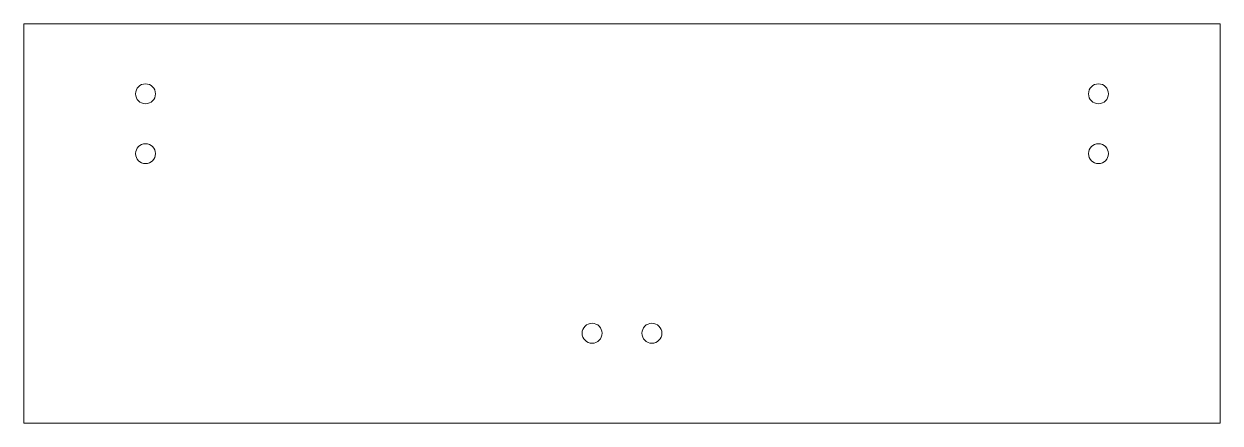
# Model space of a CAD drawing. Header units: millimetres. Extents: x -150 to 150, y -50 to 50.
import ezdxf

# ---------------------------------------------------------------- set-up
doc = ezdxf.new("R2010")
doc.units = ezdxf.units.MM

msp = doc.modelspace()

# ---------------------------------------------------------------- linework, layer by layer
at = {"color": 7, "linetype": 'Continuous', "lineweight": 15}
for p, q in [((150, 50), (-150, 50)), ((-150, 50), (-150, -50)), ((150, -50), (150, 50)), ((-150, -50), (150, -50))]:
    msp.add_line(p, q, dxfattribs=at)
for centre in [(-119.5, 32.5), (119.5, 32.5), (-119.5, 17.5), (119.5, 17.5), (-7.5, -27.5), (7.5, -27.5)]:
    msp.add_circle(centre, 2.5, dxfattribs=at)

doc.saveas('drawing.dxf')
